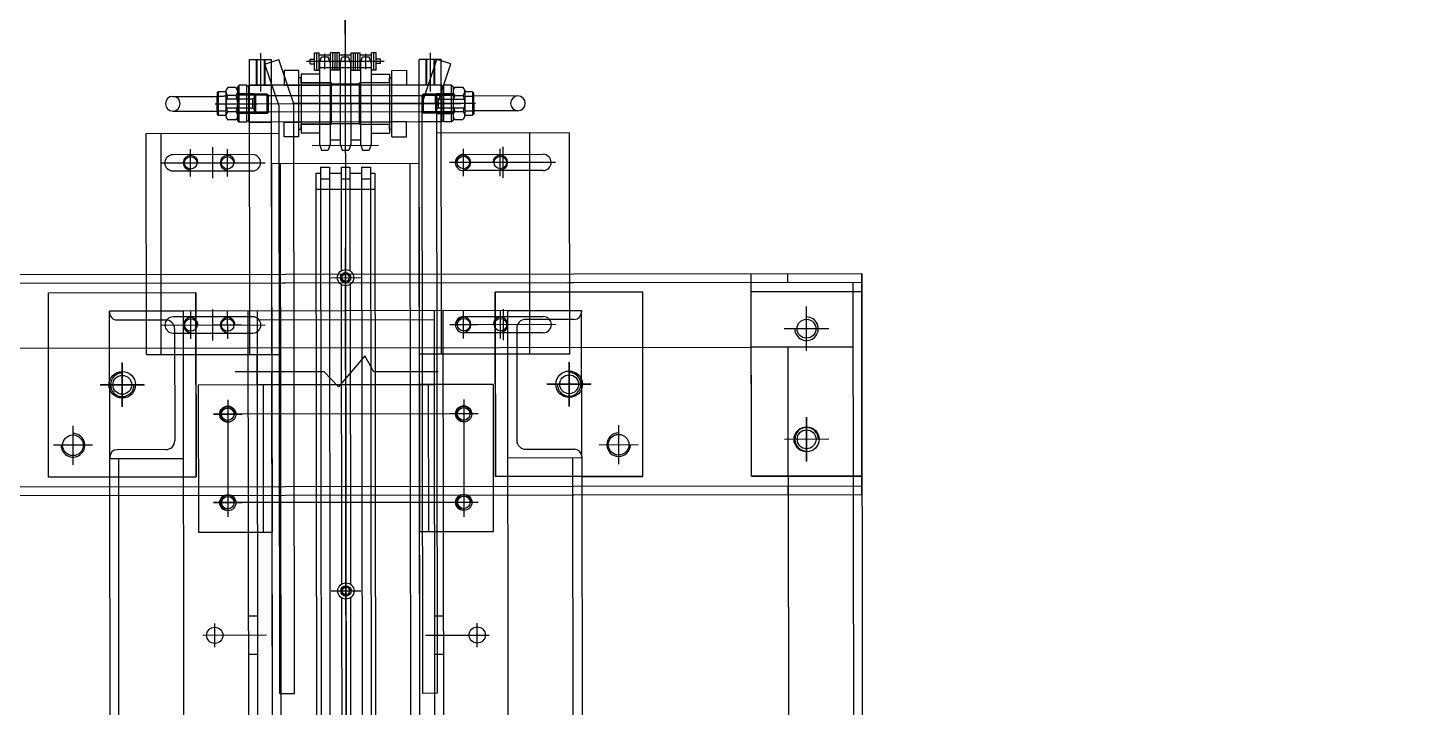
# Model space of a CAD drawing. Header units: feet. Extents: x -99009 to 3252343, y -11094690 to 9035152.
# Drawn here: x 2520191 to 2521130, y -1975673 to -1975212 of the extents above; entities that cross this region are included whole.
import ezdxf

# ---------------------------------------------------------------- set-up
doc = ezdxf.new("R2010")
doc.units = ezdxf.units.FT
doc.linetypes.add('CENTER', pattern=[2, 1.25, -0.25, 0.25, -0.25])
doc.linetypes.add('HIDDEN', pattern=[0.375, 0.25, -0.125])
for name, color, linetype in [('1', 1, 'Continuous'), ('K-LINE', 7, 'Continuous'), ('栗本図面枠', 7, 'Continuous')]:
    doc.layers.add(name, color=color, linetype=linetype)

# ---------------------------------------------------------------- blocks, each defined once
blk = doc.blocks.new('K24582845e8a56')
at = {"layer": '栗本図面枠', "color": 1}
for p, q in [((-992, 350), (-1142, 350)), ((-1142, -350), (-1142, 350)), ((-1142, 350), (0, 350)), ((-1142, -350), (-1142, 350)), ((-1136, -350), (-1136, 350)), ((-1129.5, 350), (-1129.5, 275)), ((-1004.5, 350), (-1004.5, 275)), ((-1004.5, 275, 0), (-1004.5, 350, 0)), ((-998, -350), (-998, 350)), ((-992, -350), (-992, 350)), ((-1136, 344), (-6, 344)), ((-1136, -344), (-1136, 344)), ((-1092, 344), (-1092, 275)), ((-1104.5, 327.55), (-1104.5, 297.45)), ((-1029.5, 327.55), (-1029.5, 297.45)), ((-1029.5, 327.55), (-1029.5, 297.45)), ((-1089.45, 312.5), (-1119.55, 312.5)), ((-1014.45, 312.5), (-1044.55, 312.5)), ((-1044.55, 312.5), (-1014.45, 312.5)), ((-1136, 300), (-1142, 300)), ((-1004.5, 300), (-1092, 300)), ((-1004.5, 300), (-137.5, 300)), ((-992, 300), (-998, 300)), ((-1004.5, 275), (-1142, 275)), ((-1004.5, 275), (-1129.5, 275)), ((-1092, -275), (-1092, 275)), ((-1129.5, 201.5), (-1129.5, 101.5)), ((-1004.5, 201.5), (-1129.5, 201.5)), ((-1004.5, 201.5), (-1129.5, 201.5)), ((-1129.5, 201.5), (-1129.5, 101.5)), ((-1026, 171.74), (-1026, 198.26)), ((-1004.5, 201.5), (-1004.5, 101.5)), ((-1004.5, 160), (-1004.5, 201.5)), ((-1039.26, 185), (-1012.74, 185)), ((-1017, 160), (-1117, 160)), ((-1117, 110), (-1117, 160)), ((-1117, 160), (-1116, 160)), ((-1067, 166.55), (-1067, 136.45)), ((-1067, 136.83), (-1067, 166.17)), ((-1018, 160), (-1017, 160)), ((-1017, 160), (-1017, 110)), ((-1017, 160), (-409.5, 160)), ((-1004.5, 160), (-1004.5, 101.5)), ((-1087.5, 152), (-1237.5, 152)), ((-1237.5, 152), (-1237.5, 62)), ((-1111, 155), (-1111, 122)), ((-1087.5, 152), (-1087.5, 62)), ((-1051.95, 151.5), (-1082.05, 151.5)), ((-1081.67, 151.5), (-1052.33, 151.5)), ((-1023, 122), (-1023, 155)), ((-125, 154), (-1017, 154)), ((-1217.5, 142.5), (-1217.5, 71.5)), ((-1107.5, 142.5), (-1107.5, 71.5)), ((-1223, 80), (-1223, 134)), ((-1212, 134), (-1212, 80)), ((-1113, 80), (-1113, 134)), ((-1102, 134), (-1102, 80)), ((-1237.5, 125), (-1237.5, 65)), ((-1087.5, 125), (-1237.5, 125)), ((-1087.5, 125), (-1087.5, 50)), ((-1262.58, 117), (-1262.58, 87)), ((-1252.58, 117), (-1252.58, 87)), ((-1217.5, 114.34), (-1217.5, 95.66)), ((-1107.5, 114.34), (-1107.5, 95.66)), ((-1105, 116), (-1029, 116)), ((-1207, 107), (-1228, 107)), ((-1208.16, 105), (-1226.84, 105)), ((-1097, 107), (-1118, 107)), ((-25, 110), (-1117, 110)), ((-1017, 110), (-1117, 110)), ((-1117, 110), (-1117, -110)), ((-1098.16, 105), (-1116.84, 105)), ((-1004.5, 101.5), (-1129.5, 101.5)), ((-1129.5, 101.5), (-1117, 101.5)), ((-1117, 101.5), (-1004.5, 101.5)), ((-1067, 100), (-1067, 50)), ((-1067, 100), (-967, 100)), ((-1067, 100), (-967, 100)), ((-1067, 100), (-1067, 50)), ((-967, 100), (-967, 50)), ((-967, 100), (-967, 50)), ((-897, 54), (-897, 97.12)), ((-1252.58, 87), (-1262.58, 87)), ((-1217.5, 89.34), (-1217.5, 70.66)), ((-1107.5, 89.34), (-1107.5, 70.66)), ((-1047, 89.71), (-1047, -89.71)), ((-1047, 89.71), (-1047, 70.29)), ((-1047, 89.71), (-1047, 70.29)), ((-987, 89.71), (-987, -89.71)), ((-987, 89.71), (-987, 70.29)), ((-987, 89.71), (-987, 70.29)), ((-888.88, 89), (-905.12, 89)), ((-1257.58, 80), (-1257.58, 35)), ((-1257.58, -78), (-1257.58, 78)), ((-1208.16, 80), (-1226.84, 80)), ((-1098.16, 80), (-1116.84, 80)), ((-1056.71, 80), (-977.29, 80)), ((-1056.71, 80), (-1037.29, 80)), ((-1056.71, 80), (-1037.29, 80)), ((-996.71, 80), (-977.29, 80)), ((-996.71, 80), (-977.29, 80)), ((-1284.34, 71.49), (-1287.5, 62)), ((-1255.88, 62), (-1284.34, 71.49)), ((-1270.08, 72), (-1269.08, 73)), ((-1245.08, 72), (-1270.08, 72)), ((-1270.08, 72), (-1270.08, 66.8)), ((-1245.08, 66.8), (-1270.08, 66.8)), ((-1269.53, 65.5), (-1269.53, 66.8)), ((-1269.08, 73), (-1246.08, 73)), ((-1264.06, 53), (-1264.06, 73)), ((-1263.29, 52.04), (-1263.29, 73)), ((-1251.86, 73), (-1251.86, 52.04)), ((-1250.9, 73), (-1250.9, 53)), ((-1246.08, 73), (-1245.08, 72)), ((-1245.63, 65.5), (-1245.63, 66.8)), ((-1245.08, 72), (-1245.08, 66.8)), ((-1117, 66), (-230, 66)), ((-910, 60), (-910, 66)), ((-884, 60), (-884, 66)), ((-1291.86, 57.5), (-1265.72, 57.5)), ((-1087.5, 65), (-1287.5, 65)), ((-1287.5, 65), (-1287.5, 50)), ((-1257.5, 52), (-1287.5, 62)), ((-1287.5, 60.5), (-1270.08, 60.5)), ((-1287.5, 60), (-1270.08, 60)), ((-1270.08, 65.5), (-1245.08, 65.5)), ((-1270.08, 65.5), (-1270.08, -65.5)), ((-1270.08, 65), (-1270.08, 50)), ((-857.5, 62), (-1255.88, 62)), ((-1245.08, 65.5), (-1245.08, -65.5)), ((-1245.08, 65), (-1245.08, 50)), ((-1117, 60), (-25, 60)), ((-1111, -60), (-1111, 60)), ((-1075.62, 62.82), (-1075.62, 19.05)), ((-1067, -60), (-1067, 60)), ((-857.5, 62), (-857.5, 52)), ((-1287.5, 55), (-1270.08, 55)), ((-1287.5, 54.5), (-1270.08, 54.5)), ((-1087.5, 50), (-1287.5, 50)), ((-1250.9, 53), (-1264.06, 53)), ((-1264.06, 53), (-1263.29, 52.04)), ((-1251.86, 52.04), (-1263.29, 52.04)), ((-1263.08, -52.04), (-1263.08, 52.04)), ((-857.5, 52), (-1257.5, 52)), ((-1252.08, -52.04), (-1252.08, 52.04)), ((-1250.9, 53), (-1251.86, 52.04)), ((-217, 50), (-1217, 50)), ((-1217, -50), (-1217, 50)), ((-217, 50), (-1075.62, 50)), ((-1067, 56), (-967, 56)), ((-1067, 56), (-967, 56)), ((-1067, 50), (-967, 50)), ((-1280.08, 31.5), (-1280.08, 41.5)), ((-1280.08, 41.5), (-1270.08, 41.5)), ((-1270.08, 41.5), (-1270.08, 31.5)), ((-1235.08, 41.5), (-1245.08, 41.5)), ((-1245.08, 41.5), (-1245.08, 31.5)), ((-1235.08, 31.5), (-1235.08, 41.5)), ((-217, 44), (-1217, 44)), ((-1270.08, 31.5), (-1280.08, 31.5)), ((-1277.58, 30), (-1237.58, 30)), ((-1277.58, 17.52), (-1277.58, 30)), ((-1240.08, 31.5), (-1275.08, 31.5)), ((-1275.08, 30), (-1275.08, 31.5)), ((-1271.58, 30), (-1275.08, 30)), ((-1271.58, 30), (-1271.58, 9.5)), ((-1257.58, 35.96), (-1257.58, -35.56)), ((-1257.58, 35), (-1257.58, -35)), ((-1235.08, 31.5), (-1245.08, 31.5)), ((-1243.58, 9.5), (-1243.58, 30)), ((-1240.08, 30), (-1243.58, 30)), ((-1240.08, 30), (-1240.08, 31.5)), ((-1237.58, 17.52), (-1237.58, 30)), ((-1292.02, 21), (-1292.02, 17.8)), ((-1280.21, 21), (-1292.02, 21)), ((-1280.21, 19.4), (-1292.02, 19.4)), ((-1287.62, 23.9), (-1287.62, 21)), ((-1284.62, 23.9), (-1287.62, 23.9)), ((-1286.12, 26.29), (-1286.12, -26.29)), ((-1286.12, 22.45), (-1286.12, -22.45)), ((-1284.62, 23.9), (-1284.62, 21)), ((-1280.21, 21), (-1280.21, 17.8)), ((-1229.04, 22.45), (-1229.04, -22.45)), ((-1210.45, 20), (-218.55, 20)), ((-1210.45, 16.92), (-1210.45, 20)), ((-1199.5, -20), (-1199.5, 20)), ((-1075.62, 19.05), (-1086.36, 12.89)), ((-1280.21, 17.8), (-1292.02, 17.8)), ((-1292.02, 3.88), (-1292.02, 10.05)), ((-1280.21, 10.05), (-1292.02, 10.05)), ((-1280.97, 13.92), (-1291.26, 13.92)), ((-1290.37, 17.8), (-1290.37, 10.05)), ((-1285.12, 17.52), (-1289.21, 16.16)), ((-1289.21, 11.68), (-1289.21, 16.16)), ((-1285.12, 10.32), (-1289.21, 11.68)), ((-1285.12, 17.52), (-1230.04, 17.52)), ((-1285.12, 10.32), (-1230.04, 10.32)), ((-1282.15, 3.6), (-1282.15, 10.32)), ((-1281.86, 17.8), (-1281.86, 10.05)), ((-1280.21, 3.88), (-1280.21, 10.05)), ((-1243.58, 9.5), (-1271.58, 9.5)), ((-1271.08, -9.5), (-1271.08, 9.5)), ((-1244.08, -9.5), (-1244.08, 9.5)), ((-1233, 3.6), (-1233, 10.32)), ((-1230.04, 17.52), (-1225.95, 16.16)), ((-1230.04, 10.32), (-1225.95, 11.68)), ((-1225.95, 11.68), (-1225.95, 16.16)), ((-1214.5, 10.92), (-1214.5, 16.92)), ((-1214.5, 16.92), (-214.5, 16.92)), ((-1214.5, 10.92), (-214.5, 10.92)), ((-1210.45, 3), (-1210.45, 10.92)), ((-1206.5, 10.92), (-1206.5, 16.92)), ((-1139.5, -10.11), (-1139.5, 10.11)), ((-1086.36, 12.89), (-1065.39, -4.91)), ((-927, -10.11), (-927, 10.11)), ((-2854.36, 0), (-1297.25, 0)), ((-1303.07, 0), (-282.28, 0)), ((-1280.21, 8.45), (-1292.02, 8.45)), ((-1280.21, 6.96), (-1292.02, 6.96)), ((-1280.21, 5.48), (-1292.02, 5.48)), ((-1280.21, 3.88), (-1292.02, 3.88)), ((-1280.97, 0), (-1291.26, 0)), ((-1290.37, 3.88), (-1290.37, -3.87)), ((-1285.12, 3.6), (-1289.21, 2.24)), ((-1289.21, -2.24), (-1289.21, 2.24)), ((-1285.12, 3.6), (-1230.04, 3.6)), ((-1281.86, 3.88), (-1281.86, -3.87)), ((-1230.04, 3.6), (-1225.95, 2.24)), ((-1225.95, -2.24), (-1225.95, 2.24)), ((-1214.5, -3), (-1214.5, 3)), ((-1214.5, 3), (-1144.11, 3)), ((-1206.5, -3), (-1206.5, 3)), ((-1205.99, 0), (-1184.6, 0)), ((-1160.3, 0), (-960.79, 0)), ((11.13, 0), (-1159.81, 0)), ((-1149.61, 0), (-1129.39, 0)), ((-1139.5, -7.22), (-1139.5, 7.22)), ((-1134.89, 3), (-931.61, 3)), ((-937.11, 0), (-916.89, 0)), ((-927, -7.22), (-927, 7.22)), ((-922.39, 3), (-719.11, 3)), ((-1304.73, 0, 0), (-3033.41, 0, 0)), ((-1306.28, 0, 0), (-2195.93, 0, 0)), ((-1280.21, -3.87), (-1292.02, -3.87)), ((-1292.02, -3.87), (-1292.02, -10.04)), ((-1280.21, -5.47), (-1292.02, -5.47)), ((-1280.21, -6.96), (-1292.02, -6.96)), ((-1280.21, -8.44), (-1292.02, -8.44)), ((-1285.12, -3.6), (-1289.21, -2.24)), ((-1285.12, -3.6), (-1230.04, -3.6)), ((-1282.15, -10.32), (-1282.15, -3.6)), ((-1280.21, -3.87), (-1280.21, -10.04)), ((-1233, -10.32), (-1233, -3.6)), ((-1230.04, -3.6), (-1225.95, -2.24)), ((-1214.5, -3), (-1144.11, -3)), ((-1210.45, -10.92), (-1210.45, -3)), ((-1134.89, -3), (-931.61, -3)), ((-1065.39, -4.91), (-1075.62, -14.67)), ((-922.39, -3), (-719.11, -3)), ((-1280.21, -10.04), (-1292.02, -10.04)), ((-1280.21, -17.79), (-1292.02, -17.79)), ((-1292.02, -20.99), (-1292.02, -17.79)), ((-1280.97, -13.92), (-1291.26, -13.92)), ((-1290.37, -10.04), (-1290.37, -17.79)), ((-1285.12, -10.32), (-1289.21, -11.68)), ((-1289.21, -16.16), (-1289.21, -11.68)), ((-1285.12, -17.52), (-1289.21, -16.16)), ((-1285.12, -10.32), (-1230.04, -10.32)), ((-1285.12, -17.52), (-1230.04, -17.52)), ((-1281.86, -10.04), (-1281.86, -17.79)), ((-1280.21, -20.99), (-1280.21, -17.79)), ((-1277.58, -17.52), (-1277.58, -30)), ((-1243.58, -9.5), (-1271.58, -9.5)), ((-1271.58, -9.5), (-1271.58, -30)), ((-1243.58, -30), (-1243.58, -9.5)), ((-1237.58, -17.52), (-1237.58, -30)), ((-1230.04, -10.32), (-1225.95, -11.68)), ((-1230.04, -17.52), (-1225.95, -16.16)), ((-1225.95, -16.16), (-1225.95, -11.68)), ((-1214.5, -16.92), (-1214.5, -10.92)), ((-1214.5, -10.92), (-214.5, -10.92)), ((-1214.5, -16.92), (-214.5, -16.92)), ((-1210.45, -20), (-1210.45, -16.92)), ((-1206.5, -16.92), (-1206.5, -10.92)), ((-1075.62, -14.67), (-1075.62, -75)), ((-1280.21, -19.39), (-1292.02, -19.39)), ((-1280.21, -20.99), (-1292.02, -20.99)), ((-1287.62, -23.9), (-1287.62, -20.99)), ((-1284.62, -23.9), (-1287.62, -23.9)), ((-1284.62, -23.9), (-1284.62, -20.99)), ((-1210.45, -20), (-218.55, -20)), ((-1257.5, -35), (-1287.5, -45)), ((-1280.08, -31.5), (-1280.08, -41.5)), ((-1270.08, -31.5), (-1280.08, -31.5)), ((-1277.58, -30), (-1237.58, -30)), ((-1271.58, -30), (-1275.08, -30)), ((-1275.08, -30), (-1275.08, -31.5)), ((-1240.08, -31.5), (-1275.08, -31.5)), ((-1270.08, -41.5), (-1270.08, -31.5)), ((-1257.58, -80), (-1257.58, -35)), ((-857.5, -35), (-1257.5, -35)), ((-1235.08, -31.5), (-1245.08, -31.5)), ((-1245.08, -41.5), (-1245.08, -31.5)), ((-1240.08, -30), (-1243.58, -30)), ((-1240.08, -30), (-1240.08, -31.5)), ((-1235.08, -31.5), (-1235.08, -41.5)), ((-857.5, -45), (-857.5, -35)), ((-1284.34, -54.49), (-1287.5, -45)), ((-1255.88, -45), (-1284.34, -54.49)), ((-1280.08, -41.5), (-1270.08, -41.5)), ((-857.5, -45), (-1255.88, -45)), ((-1235.08, -41.5), (-1245.08, -41.5)), ((-1237.5, -135), (-1237.5, -45)), ((-217, -44), (-1217, -44)), ((-1087.5, -135), (-1087.5, -45)), ((-1287.5, -65), (-1287.5, -50)), ((-1087.5, -50), (-1287.5, -50)), ((-1287.5, -54.5), (-1270.08, -54.5)), ((-1287.5, -55), (-1270.08, -55)), ((-1270.08, -65), (-1270.08, -50)), ((-1264.06, -53), (-1263.29, -52.04)), ((-1250.9, -53), (-1264.06, -53)), ((-1264.06, -53), (-1264.06, -73)), ((-1251.86, -52.04), (-1263.29, -52.04)), ((-1263.29, -52.04), (-1263.29, -73)), ((-1250.9, -53), (-1251.86, -52.04)), ((-1251.86, -52.04), (-1251.86, -73)), ((-1250.9, -53), (-1250.9, -73)), ((-1245.08, -65), (-1245.08, -50)), ((-1217.5, -125.5), (-1217.5, -54.5)), ((-217, -50), (-1217, -50)), ((-1107.5, -125.5), (-1107.5, -54.5)), ((-1087.5, -125), (-1087.5, -50)), ((-217, -50), (-1075.62, -50)), ((-1067, -100), (-1067, -50)), ((-1067, -50), (-967, -50)), ((-1067, -100), (-1067, -50)), ((-1067, -56), (-967, -56)), ((-1067, -56), (-967, -56)), ((-967, -100), (-967, -50)), ((-967, -100), (-967, -50)), ((-897, -54), (-897, -97.12)), ((-1291.86, -57.5), (-1265.72, -57.5)), ((-1287.5, -60), (-1270.08, -60)), ((-1287.5, -60.5), (-1270.08, -60.5)), ((-1087.5, -65), (-1287.5, -65)), ((-1245.08, -65.5), (-1270.08, -65.5)), ((-1269.53, -65.5), (-1269.53, -66.8)), ((-1245.63, -65.5), (-1245.63, -66.8)), ((-1237.5, -125), (-1237.5, -65)), ((-1223, -63), (-1223, -117)), ((-1212, -117), (-1212, -63)), ((-1117, -60), (-25, -60)), ((-1113, -63), (-1113, -117)), ((-1102, -117), (-1102, -63)), ((-1067, -60), (-1087.5, -60)), ((-910, -60), (-910, -66)), ((-884, -60), (-884, -66)), ((-1270.08, -66.8), (-1270.08, -72)), ((-1245.08, -66.8), (-1270.08, -66.8)), ((-1245.08, -72), (-1270.08, -72)), ((-1270.08, -72), (-1269.08, -73)), ((-1246.08, -73), (-1269.08, -73)), ((-1245.08, -72), (-1246.08, -73)), ((-1245.08, -66.8), (-1245.08, -72)), ((-1217.5, -89.34), (-1217.5, -70.66)), ((-230, -66), (-1117, -66)), ((-1107.5, -89.34), (-1107.5, -70.66)), ((-1047, -89.71), (-1047, -70.29)), ((-1047, -89.71), (-1047, -70.29)), ((-987, -89.71), (-987, -70.29)), ((-987, -89.71), (-987, -70.29)), ((-1208.16, -80), (-1226.84, -80)), ((-1098.16, -80), (-1116.84, -80)), ((-1056.71, -80), (-977.29, -80)), ((-1056.71, -80), (-1037.29, -80)), ((-1056.71, -80), (-1037.29, -80)), ((-996.71, -80), (-977.29, -80)), ((-996.71, -80), (-977.29, -80)), ((-1252.58, -87), (-1262.58, -87)), ((-1262.58, -117), (-1262.58, -87)), ((-1252.58, -117), (-1252.58, -87)), ((-1207, -90), (-1228, -90)), ((-1097, -90), (-1118, -90)), ((-888.88, -89), (-905.12, -89)), ((-1217.5, -114.34), (-1217.5, -95.66)), ((-1129.5, -201.5), (-1129.5, -101.5)), ((-1004.5, -101.5), (-1129.5, -101.5)), ((-1129.5, -201.5), (-1129.5, -101.5)), ((-1129.5, -101.5), (-1117, -101.5)), ((-1117, -101.5), (-1004.5, -101.5)), ((-1107.5, -114.34), (-1107.5, -95.66)), ((-1067, -100), (-967, -100)), ((-1067, -100), (-967, -100)), ((-1004.5, -201.5), (-1004.5, -101.5)), ((-1004.5, -110), (-1004.5, -101.5)), ((-1208.16, -105), (-1226.84, -105)), ((-25, -110), (-1117, -110)), ((-1117, -110), (-1117, -160)), ((-1017, -110), (-1117, -110)), ((-1098.16, -105), (-1116.84, -105)), ((-1017, -160), (-1017, -110)), ((-1004.5, -110), (-1004.5, -201.5)), ((-1111, -155), (-1111, -122)), ((-1105, -116), (-1029, -116)), ((-1023, -122), (-1023, -155)), ((-1087.5, -125), (-1237.5, -125)), ((-1087.5, -135), (-1237.5, -135)), ((-1067, -166.55), (-1067, -136.45)), ((-1067, -136.83), (-1067, -166.17)), ((-1051.95, -151.5), (-1082.05, -151.5)), ((-1081.67, -151.5), (-1052.33, -151.5)), ((-125, -154), (-1017, -154)), ((-1017, -160), (-1117, -160)), ((-1117, -160), (-1116, -160)), ((-1018, -160), (-1017, -160)), ((-125, -160), (-1017, -160)), ((-1026, -171.74), (-1026, -198.26)), ((-1039.26, -185), (-1012.74, -185)), ((-1004.5, -201.5), (-1129.5, -201.5)), ((-1004.5, -201.5), (-1129.5, -201.5))]:
    blk.add_line(p, q, dxfattribs=at)
at = {"layer": '栗本図面枠', "color": 1, "linetype": 'Continuous'}
for p, q in [((-1264.76, 87), (-1265.58, 86.19)), ((-1265.58, 81), (-1265.58, 86.19)), ((-1265.58, 86.19), (-1249.58, 86.19)), ((-1264.76, 87), (-1250.39, 87)), ((-1257.58, 88.3), (-1257.58, 59.7)), ((-1250.39, 87), (-1249.58, 86.19)), ((-1249.58, 81), (-1249.58, 86.19)), ((-1268.55, 74.53), (-1268.55, 79.47)), ((-1266.58, 81), (-1248.89, 81)), ((-1263.06, 74.22), (-1263.06, 79.78)), ((-1252.09, 74.22), (-1252.09, 79.78)), ((-1246.61, 74.53), (-1246.61, 79.47)), ((-1265.19, 73), (-1249.97, 73)), ((-1257.58, -88.3), (-1257.58, -59.7)), ((-1268.55, -74.53), (-1268.55, -79.47)), ((-1265.19, -73), (-1249.97, -73)), ((-1263.06, -74.22), (-1263.06, -79.78)), ((-1252.09, -74.22), (-1252.09, -79.78)), ((-1246.61, -74.53), (-1246.61, -79.47)), ((-1266.58, -81), (-1248.89, -81)), ((-1265.58, -81), (-1265.58, -86.19)), ((-1249.58, -81), (-1249.58, -86.19)), ((-1264.76, -87), (-1265.58, -86.19)), ((-1265.58, -86.19), (-1249.58, -86.19)), ((-1264.76, -87), (-1250.39, -87)), ((-1250.39, -87), (-1249.58, -86.19))]:
    blk.add_line(p, q, dxfattribs=at)
at = {"layer": '栗本図面枠', "color": 1, "linetype": 'HIDDEN'}
for p, q in [((-1263.39, 87), (-1262.58, 86.19)), ((-1262.58, 81), (-1262.58, 86.19)), ((-1251.76, 87), (-1252.58, 86.19)), ((-1252.58, 81), (-1252.58, 86.19)), ((-1262.58, 81), (-1252.58, 81)), ((-1260.58, 62.9), (-1260.58, 81)), ((-1254.58, 62.9), (-1254.58, 81)), ((-1264.33, 61.81), (-1264.33, 73)), ((-1263.51, 61), (-1263.51, 73)), ((-1251.64, 61), (-1251.64, 73)), ((-1250.83, 61.81), (-1250.83, 73)), ((-1264.33, 61.81), (-1263.51, 61)), ((-1264.33, 61.81), (-1250.83, 61.81)), ((-1263.51, 61), (-1251.64, 61)), ((-1260.58, 62.9), (-1262.48, 61)), ((-1260.58, 62.9), (-1254.58, 62.9)), ((-1254.58, 62.9), (-1252.68, 61)), ((-1250.83, 61.81), (-1251.64, 61)), ((-1271.58, 30), (-1271.58, 10)), ((-1270.08, 31.5), (-1270.08, 10)), ((-1245.08, 10), (-1245.08, 31.5)), ((-1243.58, 10), (-1243.58, 30)), ((-1271.58, 10), (-1243.58, 10)), ((-1271.58, -30), (-1271.58, -10)), ((-1271.58, -10), (-1243.58, -10)), ((-1270.08, -31.5), (-1270.08, -10)), ((-1245.08, -10), (-1245.08, -31.5)), ((-1243.58, -10), (-1243.58, -30)), ((-1264.33, -61.81), (-1263.51, -61)), ((-1264.33, -61.81), (-1264.33, -73)), ((-1264.33, -61.81), (-1250.83, -61.81)), ((-1263.51, -61), (-1251.64, -61)), ((-1263.51, -61), (-1263.51, -73)), ((-1260.58, -62.9), (-1262.48, -61)), ((-1260.58, -62.9), (-1254.58, -62.9)), ((-1260.58, -62.9), (-1260.58, -81)), ((-1254.58, -62.9), (-1252.68, -61)), ((-1254.58, -62.9), (-1254.58, -81)), ((-1251.64, -61), (-1251.64, -73)), ((-1250.83, -61.81), (-1251.64, -61)), ((-1250.83, -61.81), (-1250.83, -73)), ((-1262.58, -81), (-1262.58, -86.19)), ((-1262.58, -81), (-1252.58, -81)), ((-1252.58, -81), (-1252.58, -86.19)), ((-1263.39, -87), (-1262.58, -86.19)), ((-1251.76, -87), (-1252.58, -86.19))]:
    blk.add_line(p, q, dxfattribs=at)
at = {"layer": '栗本図面枠', "color": 1}
for centre, radius in [((-1029.5, 312.5), 8.5), ((-1104.5, 312.5), 6.4), ((-1029.5, 312.5), 6.4), ((-1026, 185), 7), ((-1067, 151.5), 9), ((-1067, 151.5), 6.4), ((-1217.5, 105), 4.25), ((-1107.5, 105), 4.25), ((-897, 89), 5.5), ((-1047, 80), 5.5), ((-987, 80), 5.5), ((-1217.5, 80), 4.25), ((-1107.5, 80), 4.25), ((-1047, 80), 4.25), ((-987, 80), 4.25), ((-1139.5, 0), 5.5), ((-1139.5, 0), 3.5), ((-1139.5, 0), 2.5), ((-927, 0), 5.5), ((-927, 0), 3.5), ((-927, 0), 2.5), ((-1047, -80), 5.5), ((-987, -80), 5.5), ((-1217.5, -80), 4.25), ((-1107.5, -80), 4.25), ((-1047, -80), 4.25), ((-987, -80), 4.25), ((-897, -89), 5.5), ((-1217.5, -105), 4.25), ((-1107.5, -105), 4.25), ((-1067, -151.5), 9), ((-1067, -151.5), 6.4), ((-1026, -185), 7)]:
    blk.add_circle(centre, radius, dxfattribs=at)
for centre, radius, start, end in [((-1104.5, 312.5), 8, 270, 180), ((-1029.5, 312.5), 8, 90, 0), ((-1026, 185), 8, 180, 90), ((-1116, 155), 5, 0, 90), ((-1018, 155), 5, 90, 180), ((-1067, 151.5), 8, 270, 180), ((-1217.5, 134), 5.5, 0, 180), ((-1107.5, 134), 5.5, 0, 180), ((-1257.58, 117), 5, 0, 180), ((-1257.58, 117), 5, 180, 0), ((-1105, 122), 6, 180, 270), ((-1029, 122), 6, 270, 0), ((-1217.5, 105), 5, 0, 270), ((-1107.5, 105), 5, 0, 270), ((-1217.5, 80), 5, 0, 270), ((-1107.5, 80), 5, 0, 270), ((-1047, 80), 5, 90, 0), ((-987, 80), 5, 90, 0), ((-1217.5, 80), 5.5, 180, 0), ((-1107.5, 80), 5.5, 180, 0), ((-1139.5, 0), 3, 90, 0), ((-927, 0), 3, 90, 0), ((-1217.5, -63), 5.5, 0, 180), ((-1107.5, -63), 5.5, 0, 180), ((-1217.5, -80), 5, 90, 0), ((-1107.5, -80), 5, 90, 0), ((-1047, -80), 5, 90, 0), ((-987, -80), 5, 90, 0), ((-1217.5, -105), 5, 90, 0), ((-1107.5, -105), 5, 90, 0), ((-1257.58, -117), 5, 0, 180), ((-1257.58, -117), 5, 180, 0), ((-1217.5, -117), 5.5, 180, 0), ((-1107.5, -117), 5.5, 180, 0), ((-1105, -122), 6, 90, 180), ((-1029, -122), 6, 0, 90), ((-1067, -151.5), 8, 180, 90), ((-1116, -155), 5, 270, 0), ((-1018, -155), 5, 180, 270), ((-1026, -185), 8, 270, 180)]:
    blk.add_arc(centre, radius, start, end, dxfattribs=at)
at = {"layer": '栗本図面枠', "color": 1, "linetype": 'Continuous'}
for centre, radius, start, end in [((-1268.01, 79.47), 0.543, 120.30945, 180), ((-1265.75, 77.44), 3.56, 41.04924, 135.33512), ((-1257.58, 68.07), 12.93, 64.89106, 115.10894), ((-1249.41, 77.44), 3.56, 44.66488, 138.95076), ((-1247.15, 79.47), 0.543, 0, 59.69055), ((-1268.01, 74.53), 0.543, 180, 239.69055), ((-1265.75, 76.56), 3.56, 224.66488, 318.95076), ((-1257.58, 85.93), 12.93, 244.89106, 295.10894), ((-1249.41, 76.56), 3.56, 221.04924, 315.33512), ((-1247.15, 74.53), 0.543, 300.30945, 0), ((-1268.01, -74.53), 0.543, 120.30945, 180), ((-1265.75, -76.56), 3.56, 41.04924, 135.33512), ((-1257.58, -85.93), 12.93, 64.89106, 115.10894), ((-1249.41, -76.56), 3.56, 44.66488, 138.95076), ((-1247.15, -74.53), 0.543, 0, 59.69055), ((-1268.01, -79.47), 0.543, 180, 239.69055), ((-1265.75, -77.44), 3.56, 224.66488, 318.95076), ((-1257.58, -68.07), 12.93, 244.89106, 295.10894), ((-1249.41, -77.44), 3.56, 221.04924, 315.33512), ((-1247.15, -79.47), 0.543, 300.30945, 0)]:
    blk.add_arc(centre, radius, start, end, dxfattribs=at)

msp = doc.modelspace()

# ---------------------------------------------------------------- linework, layer by layer
at = {"layer": '1'}
msp.add_arc((2520410.24778, -1978395.99612), 100000, 84.1346387202, 194.3871675539, dxfattribs=at)
at = {"layer": 'K-LINE', "color": 2, "linetype": 'CENTER', "lineweight": 15}
msp.add_line((2520413.72768, -1981460.99414), (2520405.78394, -1974464.36958), dxfattribs=at)

# ---------------------------------------------------------------- block references
at = {"layer": 'K-LINE', "color": 2, "linetype": 'Continuous', "lineweight": 15, "rotation": 270.0650517140735}
msp.add_blockref('K24582845e8a56', (2520408.11897, -1976520.99344), dxfattribs=at)

doc.saveas('drawing.dxf')
